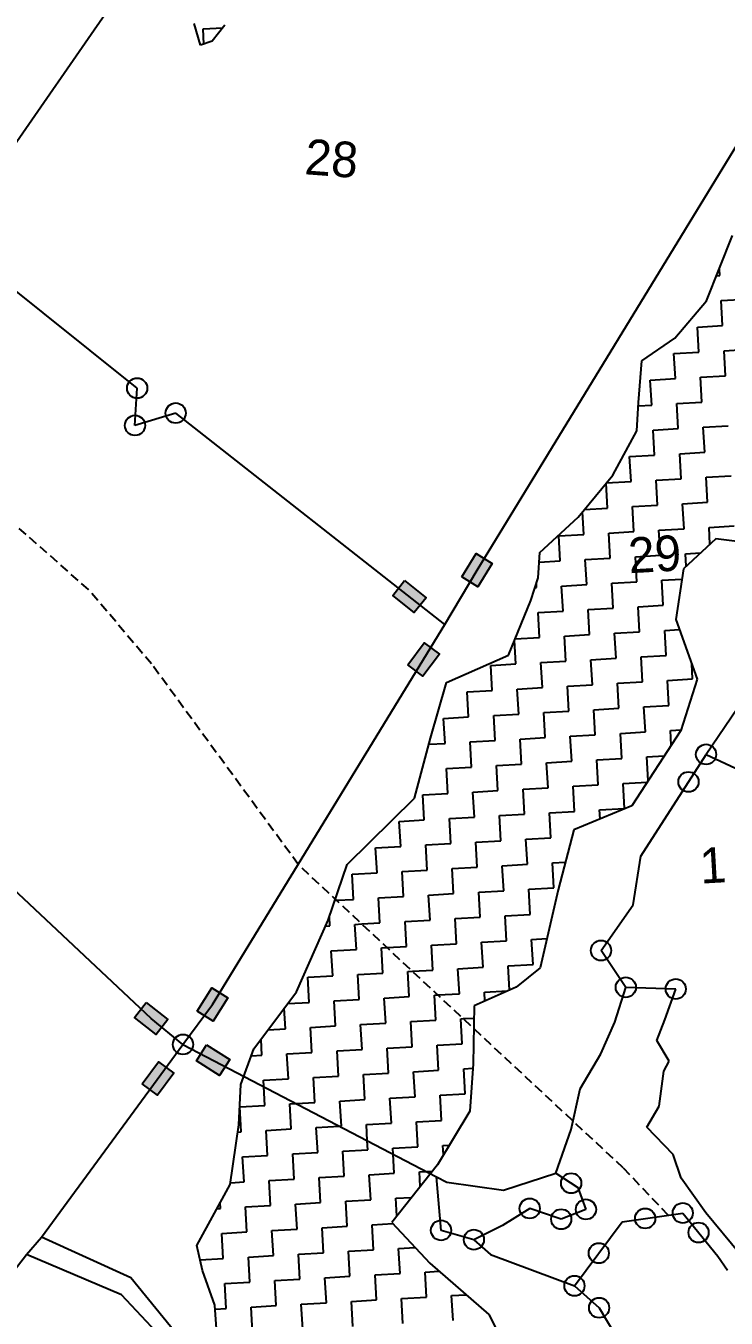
# Model space of a CAD drawing. Header units: metres. Extents: x 307586 to 310505, y 1912208 to 1914316.
# Drawn here: x 308985 to 309363, y 1912620 to 1913319 of the extents above; entities that cross this region are included whole.
import ezdxf

# ---------------------------------------------------------------- set-up
doc = ezdxf.new("R2010")
doc.units = ezdxf.units.M
doc.linetypes.add('DASHED', pattern=[0.75, 0.5, -0.25])
for name, color, linetype in [('LINE_FOOTPATH', 1, 'DASHED'), ('POLY_HATCH', 12, 'Continuous'), ('POLY_PARCEL', 6, 'Continuous'), ('POLY_ROAD', 30, 'Continuous'), ('TEXT_PARCEL', 7, 'Continuous')]:
    doc.layers.add(name, color=color, linetype=linetype)
doc.styles.add('TEXT_MAP', font='')
doc.styles.get('TEXT_MAP').set_extended_font_data('Kruti Dev 050')

msp = doc.modelspace()

# ---------------------------------------------------------------- hatches: boundary and pattern name
for points in [[(309236.74, 1913028.2), (309227.97, 1913033.56), (309220.23, 1913020.88), (309229, 1913015.52)], [(309194.52, 1913001.61), (309200.95, 1913009.62), (309189.37, 1913018.92), (309182.93, 1913010.91)], [(309208.18, 1912979.16), (309199.96, 1912985.32), (309191.05, 1912973.43), (309199.27, 1912967.26)], [(309093.81, 1912793.26), (309085.09, 1912798.7), (309077.22, 1912786.1), (309085.94, 1912780.66)], [(309055.03, 1912773.5), (309061.38, 1912781.59), (309049.69, 1912790.76), (309043.34, 1912782.67)], [(309089.33, 1912751.3), (309094.87, 1912759.96), (309082.35, 1912767.97), (309076.81, 1912759.31)], [(309064.56, 1912752.59), (309056.29, 1912758.7), (309047.47, 1912746.75), (309055.73, 1912740.64)]]:
    msp.add_hatch(color=256).paths.add_polyline_path(points)

# ---------------------------------------------------------------- linework, layer by layer
for points in [[(309220.23, 1913020.88), (309227.97, 1913033.56), (309236.74, 1913028.2), (309229, 1913015.52)], [(309189.37, 1913018.92), (309200.95, 1913009.62), (309194.52, 1913001.61), (309182.93, 1913010.91)], [(309191.05, 1912973.43), (309199.96, 1912985.32), (309208.18, 1912979.16), (309199.27, 1912967.26)], [(309077.22, 1912786.1), (309085.09, 1912798.7), (309093.81, 1912793.26), (309085.94, 1912780.66)], [(309049.69, 1912790.76), (309061.38, 1912781.59), (309055.03, 1912773.5), (309043.34, 1912782.67)], [(309082.35, 1912767.97), (309094.87, 1912759.96), (309089.33, 1912751.3), (309076.81, 1912759.31)], [(309047.47, 1912746.75), (309056.29, 1912758.7), (309064.56, 1912752.59), (309055.73, 1912740.64)]]:
    msp.add_lwpolyline(points, close=True)
for centre in [(309044.79, 1913122.96), (309065.64, 1913109.5), (309043.63, 1913102.84), (309352.28, 1912924.96), (309342.77, 1912910.09), (309295.51, 1912818.93), (309308.92, 1912799.01), (309335.91, 1912798.11), (309069.57, 1912768.15), (309279.39, 1912693.09), (309256.97, 1912679.47), (309287.37, 1912678.94), (309339.7, 1912676.99), (309209.05, 1912667.62), (309274.01, 1912673.62), (309319.38, 1912674.05), (309226.81, 1912662.57), (309348.23, 1912666.43), (309294.29, 1912655.29), (309281.15, 1912637.64), (309294.48, 1912625.76)]:
    msp.add_circle(centre, 5.45)
at = {"layer": 'LINE_FOOTPATH', "ltscale": 10}
for p, q in [((309018.52, 1913014.02), (308905.12, 1913114.44)), ((309052.6, 1912973.85), (309018.52, 1913014.02)), ((309131.84, 1912865.45), (309052.6, 1912973.85)), ((309175.95, 1912824.1), (309131.84, 1912865.45)), ((309307.49, 1912701.39), (309175.95, 1912824.1)), ((309331.85, 1912675.85), (309307.49, 1912701.39))]:
    msp.add_line(p, q, dxfattribs=at)
at = {"layer": 'POLY_HATCH'}
for p, q in [((309079.11, 1913308.36), (309075.69, 1913320.06)), ((309092.23, 1913319.18), (309085.4, 1913310.55)), ((309085.4, 1913310.55), (309079.11, 1913308.36)), ((309352.59, 1913170.2), (309366.6, 1913205.44)), ((309335.32, 1913149.99), (309352.59, 1913170.2)), ((309317.59, 1913137.77), (309335.32, 1913149.99)), ((309315.68, 1913115.23), (309317.59, 1913137.77)), ((309314.95, 1913099.97), (309315.68, 1913115.23)), ((309301.9, 1913076), (309314.95, 1913099.97)), ((309283.16, 1913053.3), (309301.9, 1913076)), ((309262.45, 1913034.04), (309283.16, 1913053.3)), ((309357.56, 1913041.55), (309340.06, 1913025.33)), ((309383.4, 1913038.23), (309357.56, 1913041.55)), ((309261.63, 1913020.38), (309262.45, 1913034.04)), ((309340.06, 1913025.33), (309336.03, 1912997.87)), ((309257.52, 1913008.13), (309261.63, 1913020.38)), ((309245.59, 1912978.62), (309257.52, 1913008.13)), ((309336.03, 1912997.87), (309347.49, 1912965.7)), ((309211.98, 1912963.88), (309245.59, 1912978.62)), ((309203.29, 1912933.75), (309211.98, 1912963.88)), ((309347.49, 1912965.7), (309338.66, 1912937.96)), ((309194.73, 1912901.22), (309203.29, 1912933.75)), ((309338.66, 1912937.96), (309312.15, 1912897.2)), ((309158.32, 1912865.5), (309194.73, 1912901.22)), ((309312.15, 1912897.2), (309280.84, 1912884.19)), ((309280.84, 1912884.19), (309272.29, 1912851.67)), ((309148.03, 1912835.28), (309158.32, 1912865.5)), ((309272.29, 1912851.67), (309262.68, 1912809.47)), ((309131.01, 1912796.66), (309148.03, 1912835.28)), ((309262.68, 1912809.47), (309249.65, 1912799.12)), ((309249.65, 1912799.12), (309226.99, 1912789.01)), ((309107.94, 1912765.71), (309131.01, 1912796.66)), ((309226.99, 1912789.01), (309226.38, 1912757.74)), ((309100.86, 1912746.41), (309107.94, 1912765.71)), ((309226.38, 1912757.74), (309224.65, 1912732.02)), ((309099.7, 1912724.72), (309100.86, 1912746.41)), ((309224.65, 1912732.02), (309207.08, 1912702.98)), ((309095.14, 1912692.42), (309099.7, 1912724.72)), ((309207.08, 1912702.98), (309182.42, 1912671.93)), ((309077, 1912659.35), (309095.14, 1912692.42)), ((309182.42, 1912671.93), (309202.92, 1912649.88)), ((309080.18, 1912645.92), (309077, 1912659.35)), ((309086.87, 1912627.08), (309080.18, 1912645.92)), ((309202.92, 1912649.88), (309234.96, 1912622.09)), ((309087.6, 1912614.31), (309086.87, 1912627.08)), ((309234.96, 1912622.09), (309247.61, 1912597.19))]:
    msp.add_line(p, q, dxfattribs=at)
at = {"layer": 'POLY_HATCH', "linetype": 'Continuous'}
for p, q in [((309080.42, 1913317.22), (309091.17, 1913317.84)), ((309080.89, 1913308.98), (309080.42, 1913317.22)), ((309357.98, 1913183.75), (309359.67, 1913183.85)), ((309359.67, 1913183.85), (309359.46, 1913187.48)), ((309360.44, 1913170.32), (309373.98, 1913171.09)), ((309361.22, 1913156.78), (309360.44, 1913170.32)), ((309347.68, 1913156), (309361.22, 1913156.78)), ((309348.46, 1913142.47), (309347.68, 1913156)), ((309334.92, 1913141.69), (309348.46, 1913142.47)), ((309335.7, 1913128.16), (309334.92, 1913141.69)), ((309361.99, 1913143.24), (309375.53, 1913144.02)), ((309362.77, 1913129.71), (309361.99, 1913143.24)), ((309322.16, 1913127.38), (309335.7, 1913128.16)), ((309322.94, 1913113.85), (309322.16, 1913127.38)), ((309349.24, 1913128.93), (309362.77, 1913129.71)), ((309350.01, 1913115.4), (309349.24, 1913128.93)), ((309315.59, 1913113.42), (309322.94, 1913113.85)), ((309336.48, 1913114.62), (309350.01, 1913115.4)), ((309337.25, 1913101.09), (309336.48, 1913114.62)), ((309323.72, 1913100.31), (309337.25, 1913101.09)), ((309324.49, 1913086.77), (309323.72, 1913100.31)), ((309350.79, 1913101.86), (309364.32, 1913102.64)), ((309351.56, 1913088.33), (309350.79, 1913101.86)), ((309310.96, 1913086), (309324.49, 1913086.77)), ((309311.73, 1913072.46), (309310.96, 1913086)), ((309338.03, 1913087.55), (309351.56, 1913088.33)), ((309338.8, 1913074.01), (309338.03, 1913087.55)), ((309298.97, 1913058.15), (309298.21, 1913071.53)), ((309298.34, 1913071.7), (309311.73, 1913072.46)), ((309325.27, 1913073.24), (309338.8, 1913074.01)), ((309326.04, 1913059.7), (309325.27, 1913073.24)), ((309352.34, 1913074.79), (309365.87, 1913075.57)), ((309353.11, 1913061.26), (309352.34, 1913074.79)), ((309286.58, 1913057.44), (309298.97, 1913058.15)), ((309312.51, 1913058.93), (309326.04, 1913059.7)), ((309313.28, 1913045.39), (309312.51, 1913058.93)), ((309339.58, 1913060.48), (309353.11, 1913061.26)), ((309340.36, 1913046.94), (309339.58, 1913060.48)), ((309286.21, 1913043.84), (309285.51, 1913056.14)), ((309272.68, 1913043.06), (309286.21, 1913043.84)), ((309299.75, 1913044.62), (309313.28, 1913045.39)), ((309300.52, 1913031.08), (309299.75, 1913044.62)), ((309326.82, 1913046.17), (309340.36, 1913046.94)), ((309327.6, 1913032.63), (309326.82, 1913046.17)), ((309353.89, 1913047.72), (309367.43, 1913048.5)), ((309354.41, 1913038.63), (309353.89, 1913047.72)), ((309273.45, 1913029.53), (309272.68, 1913043.06)), ((309262.14, 1913028.88), (309273.45, 1913029.53)), ((309286.99, 1913030.3), (309300.52, 1913031.08)), ((309287.76, 1913016.77), (309286.99, 1913030.3)), ((309314.06, 1913031.86), (309327.6, 1913032.63)), ((309314.84, 1913018.32), (309314.06, 1913031.86)), ((309341.13, 1913033.41), (309349.28, 1913033.87)), ((309341.52, 1913026.68), (309341.13, 1913033.41)), ((309260.69, 1913015.22), (309260.58, 1913017.24)), ((309274.23, 1913015.99), (309287.76, 1913016.77)), ((309275, 1913002.46), (309274.23, 1913015.99)), ((309301.3, 1913017.54), (309314.84, 1913018.32)), ((309302.08, 1913004.01), (309301.3, 1913017.54)), ((309328.37, 1913019.1), (309339.24, 1913019.72)), ((309329.15, 1913005.56), (309328.37, 1913019.1)), ((309259.88, 1913015.17), (309260.69, 1913015.22)), ((309261.47, 1913001.68), (309275, 1913002.46)), ((309262.25, 1912988.15), (309261.47, 1913001.68)), ((309288.54, 1913003.23), (309302.08, 1913004.01)), ((309289.32, 1912989.7), (309288.54, 1913003.23)), ((309315.61, 1913004.78), (309329.15, 1913005.56)), ((309316.39, 1912991.25), (309315.61, 1913004.78)), ((309249.14, 1912987.39), (309262.25, 1912988.15)), ((309275.78, 1912988.92), (309289.32, 1912989.7)), ((309276.56, 1912975.39), (309275.78, 1912988.92)), ((309302.85, 1912990.47), (309316.39, 1912991.25)), ((309303.63, 1912976.94), (309302.85, 1912990.47)), ((309329.92, 1912992.03), (309337.95, 1912992.49)), ((309330.7, 1912978.49), (309329.92, 1912992.03)), ((309249.49, 1912973.83), (309248.76, 1912986.46)), ((309235.95, 1912973.06), (309249.49, 1912973.83)), ((309263.02, 1912974.61), (309276.56, 1912975.39)), ((309263.8, 1912961.07), (309263.02, 1912974.61)), ((309290.09, 1912976.16), (309303.63, 1912976.94)), ((309290.87, 1912962.63), (309290.09, 1912976.16)), ((309317.16, 1912977.71), (309330.7, 1912978.49)), ((309317.94, 1912964.18), (309317.16, 1912977.71)), ((309345.01, 1912965.73), (309344.54, 1912973.98)), ((309236.73, 1912959.52), (309235.95, 1912973.06)), ((309250.26, 1912960.3), (309263.8, 1912961.07)), ((309251.04, 1912946.76), (309250.26, 1912960.3)), ((309277.33, 1912961.85), (309290.87, 1912962.63)), ((309278.11, 1912948.31), (309277.33, 1912961.85)), ((309304.4, 1912963.4), (309317.94, 1912964.18)), ((309305.18, 1912949.87), (309304.4, 1912963.4)), ((309331.48, 1912964.95), (309345.01, 1912965.73)), ((309332.25, 1912951.42), (309331.48, 1912964.95)), ((309223.19, 1912958.75), (309236.73, 1912959.52)), ((309223.97, 1912945.21), (309223.19, 1912958.75)), ((309237.5, 1912945.99), (309251.04, 1912946.76)), ((309238.28, 1912932.45), (309237.5, 1912945.99)), ((309264.57, 1912947.54), (309278.11, 1912948.31)), ((309265.35, 1912934), (309264.57, 1912947.54)), ((309291.64, 1912949.09), (309305.18, 1912949.87)), ((309292.42, 1912935.56), (309291.64, 1912949.09)), ((309318.72, 1912950.64), (309332.25, 1912951.42)), ((309319.49, 1912937.11), (309318.72, 1912950.64)), ((309210.43, 1912944.44), (309223.97, 1912945.21)), ((309211.21, 1912930.9), (309210.43, 1912944.44)), ((309224.74, 1912931.68), (309238.28, 1912932.45)), ((309225.52, 1912918.14), (309224.74, 1912931.68)), ((309251.81, 1912933.23), (309265.35, 1912934)), ((309252.59, 1912919.69), (309251.81, 1912933.23)), ((309278.88, 1912934.78), (309292.42, 1912935.56)), ((309279.66, 1912921.24), (309278.88, 1912934.78)), ((309305.96, 1912936.33), (309319.49, 1912937.11)), ((309306.73, 1912922.8), (309305.96, 1912936.33)), ((309333.03, 1912937.88), (309338.74, 1912938.21)), ((309333.48, 1912929.99), (309333.03, 1912937.88)), ((309202.41, 1912930.4), (309211.21, 1912930.9)), ((309211.98, 1912917.36), (309225.52, 1912918.14)), ((309239.05, 1912918.92), (309252.59, 1912919.69)), ((309239.83, 1912905.38), (309239.05, 1912918.92)), ((309266.12, 1912920.47), (309279.66, 1912921.24)), ((309266.9, 1912906.93), (309266.12, 1912920.47)), ((309293.2, 1912922.02), (309306.73, 1912922.8)), ((309293.97, 1912908.48), (309293.2, 1912922.02)), ((309320.27, 1912923.57), (309329.65, 1912924.11)), ((309321, 1912910.81), (309320.27, 1912923.57)), ((309212.76, 1912903.83), (309211.98, 1912917.36)), ((309199.22, 1912903.05), (309212.76, 1912903.83)), ((309226.29, 1912904.6), (309239.83, 1912905.38)), ((309227.07, 1912891.07), (309226.29, 1912904.6)), ((309253.37, 1912906.16), (309266.9, 1912906.93)), ((309254.14, 1912892.62), (309253.37, 1912906.16)), ((309280.44, 1912907.71), (309293.97, 1912908.48)), ((309281.21, 1912894.17), (309280.44, 1912907.71)), ((309307.51, 1912909.26), (309320.48, 1912910)), ((309308.28, 1912895.72), (309307.51, 1912909.26)), ((309200, 1912889.52), (309199.22, 1912903.05)), ((309213.53, 1912890.29), (309227.07, 1912891.07)), ((309214.31, 1912876.76), (309213.53, 1912890.29)), ((309240.61, 1912891.84), (309254.14, 1912892.62)), ((309241.38, 1912878.31), (309240.61, 1912891.84)), ((309267.68, 1912893.4), (309281.21, 1912894.17)), ((309268.45, 1912879.86), (309267.68, 1912893.4)), ((309294.75, 1912894.95), (309308.28, 1912895.72)), ((309295.03, 1912890.09), (309294.75, 1912894.95)), ((309186.46, 1912888.74), (309200, 1912889.52)), ((309187.24, 1912875.21), (309186.46, 1912888.74)), ((309200.77, 1912875.98), (309214.31, 1912876.76)), ((309201.55, 1912862.45), (309200.77, 1912875.98)), ((309227.85, 1912877.53), (309241.38, 1912878.31)), ((309228.62, 1912864), (309227.85, 1912877.53)), ((309254.92, 1912879.08), (309268.45, 1912879.86)), ((309255.69, 1912865.55), (309254.92, 1912879.08)), ((309173.7, 1912874.43), (309187.24, 1912875.21)), ((309174.48, 1912860.89), (309173.7, 1912874.43)), ((309188.01, 1912861.67), (309201.55, 1912862.45)), ((309215.09, 1912863.22), (309228.62, 1912864)), ((309215.86, 1912849.69), (309215.09, 1912863.22)), ((309242.16, 1912864.77), (309255.69, 1912865.55)), ((309242.93, 1912851.24), (309242.16, 1912864.77)), ((309269.23, 1912866.33), (309276.25, 1912866.73)), ((309270, 1912852.79), (309269.23, 1912866.33)), ((309160.94, 1912860.12), (309174.48, 1912860.89)), ((309161.72, 1912846.58), (309160.94, 1912860.12)), ((309188.79, 1912848.13), (309188.01, 1912861.67)), ((309175.26, 1912847.36), (309188.79, 1912848.13)), ((309202.33, 1912848.91), (309215.86, 1912849.69)), ((309203.1, 1912835.37), (309202.33, 1912848.91)), ((309229.4, 1912850.46), (309242.93, 1912851.24)), ((309230.17, 1912836.93), (309229.4, 1912850.46)), ((309256.47, 1912852.01), (309270, 1912852.79)), ((309257.24, 1912838.48), (309256.47, 1912852.01)), ((309151.68, 1912846.01), (309152.53, 1912846.06)), ((309152.53, 1912846.06), (309161.72, 1912846.58)), ((309176.03, 1912833.82), (309175.26, 1912847.36)), ((309148.96, 1912832.27), (309148.68, 1912837.19)), ((309166.18, 1912833.26), (309176.03, 1912833.82)), ((309189.57, 1912834.6), (309203.1, 1912835.37)), ((309190.34, 1912821.06), (309189.57, 1912834.6)), ((309216.64, 1912836.15), (309230.17, 1912836.93)), ((309217.41, 1912822.61), (309216.64, 1912836.15)), ((309243.71, 1912837.7), (309257.24, 1912838.48)), ((309244.49, 1912824.17), (309243.71, 1912837.7)), ((309146.64, 1912832.14), (309148.96, 1912832.27)), ((309162.5, 1912833.05), (309166.18, 1912833.26)), ((309163.27, 1912819.51), (309162.5, 1912833.05)), ((309176.81, 1912820.29), (309179.85, 1912820.46)), ((309177.58, 1912806.75), (309176.81, 1912820.29)), ((309179.85, 1912820.46), (309190.34, 1912821.06)), ((309203.88, 1912821.84), (309217.41, 1912822.61)), ((309204.65, 1912808.3), (309203.88, 1912821.84)), ((309230.95, 1912823.39), (309244.49, 1912824.17)), ((309231.73, 1912809.86), (309230.95, 1912823.39)), ((309258.02, 1912824.94), (309266.31, 1912825.42)), ((309258.8, 1912811.41), (309258.02, 1912824.94)), ((309149.74, 1912818.74), (309163.27, 1912819.51)), ((309150.51, 1912805.2), (309149.74, 1912818.74)), ((309164.05, 1912805.98), (309177.58, 1912806.75)), ((309164.82, 1912792.44), (309164.05, 1912805.98)), ((309191.12, 1912807.53), (309193.57, 1912807.67)), ((309191.89, 1912793.99), (309191.12, 1912807.53)), ((309193.57, 1912807.67), (309204.65, 1912808.3)), ((309218.19, 1912809.08), (309231.73, 1912809.86)), ((309218.97, 1912795.54), (309218.19, 1912809.08)), ((309245.26, 1912810.63), (309258.8, 1912811.41)), ((309246.01, 1912797.49), (309245.26, 1912810.63)), ((309136.98, 1912804.42), (309150.51, 1912805.2)), ((309137.75, 1912790.89), (309136.98, 1912804.42)), ((309151.29, 1912791.66), (309164.82, 1912792.44)), ((309178.36, 1912793.22), (309191.89, 1912793.99)), ((309179.13, 1912779.68), (309178.36, 1912793.22)), ((309205.43, 1912794.77), (309207.28, 1912794.87)), ((309206.21, 1912781.23), (309205.43, 1912794.77)), ((309207.28, 1912794.87), (309218.97, 1912795.54)), ((309232.5, 1912796.32), (309244.99, 1912797.04)), ((309232.77, 1912791.59), (309232.5, 1912796.32)), ((309124.99, 1912776.58), (309124.35, 1912787.73)), ((309126.21, 1912790.23), (309137.75, 1912790.89)), ((309152.06, 1912778.13), (309151.29, 1912791.66)), ((309138.53, 1912777.35), (309152.06, 1912778.13)), ((309165.6, 1912778.9), (309179.13, 1912779.68)), ((309166.38, 1912765.37), (309165.6, 1912778.9)), ((309192.67, 1912780.46), (309206.21, 1912781.23)), ((309193.45, 1912766.92), (309192.67, 1912780.46)), ((309219.74, 1912782.01), (309221, 1912782.08)), ((309220.52, 1912768.47), (309219.74, 1912782.01)), ((309221, 1912782.08), (309226.87, 1912782.42)), ((309115.64, 1912776.04), (309124.99, 1912776.58)), ((309139.3, 1912763.82), (309138.53, 1912777.35)), ((309112.23, 1912762.27), (309111.74, 1912770.81)), ((309152.84, 1912764.59), (309166.38, 1912765.37)), ((309153.62, 1912751.06), (309152.84, 1912764.59)), ((309179.91, 1912766.14), (309193.45, 1912766.92)), ((309180.69, 1912752.61), (309179.91, 1912766.14)), ((309206.98, 1912767.7), (309220.52, 1912768.47)), ((309207.76, 1912754.16), (309206.98, 1912767.7)), ((309106.56, 1912761.94), (309112.23, 1912762.27)), ((309125.77, 1912763.04), (309139.3, 1912763.82)), ((309126.54, 1912749.51), (309125.77, 1912763.04)), ((309140.08, 1912750.28), (309153.62, 1912751.06)), ((309140.86, 1912736.75), (309140.08, 1912750.28)), ((309167.15, 1912751.83), (309180.69, 1912752.61)), ((309167.93, 1912738.3), (309167.15, 1912751.83)), ((309194.22, 1912753.38), (309207.76, 1912754.16)), ((309195, 1912739.85), (309194.22, 1912753.38)), ((309221.29, 1912754.94), (309226.21, 1912755.22)), ((309222.07, 1912741.4), (309221.29, 1912754.94)), ((309113.01, 1912748.73), (309126.54, 1912749.51)), ((309113.2, 1912745.33), (309113.01, 1912748.73)), ((309113.78, 1912735.19), (309113.2, 1912745.33)), ((309127.32, 1912735.97), (309130.72, 1912736.16)), ((309128.1, 1912722.43), (309127.32, 1912735.97)), ((309130.72, 1912736.16), (309140.86, 1912736.75)), ((309154.39, 1912737.52), (309167.93, 1912738.3)), ((309155.17, 1912723.99), (309154.39, 1912737.52)), ((309181.46, 1912739.07), (309195, 1912739.85)), ((309182.24, 1912725.54), (309181.46, 1912739.07)), ((309208.53, 1912740.63), (309222.07, 1912741.4)), ((309209.31, 1912727.09), (309208.53, 1912740.63)), ((309100.25, 1912734.42), (309113.78, 1912735.19)), ((309101.03, 1912720.88), (309100.25, 1912734.42)), ((309114.56, 1912721.66), (309128.1, 1912722.43)), ((309141.63, 1912723.21), (309154.12, 1912723.93)), ((309142.41, 1912709.67), (309141.63, 1912723.21)), ((309154.12, 1912723.93), (309155.17, 1912723.99)), ((309168.7, 1912724.76), (309182.24, 1912725.54)), ((309169.2, 1912716.04), (309168.7, 1912724.76)), ((309195.77, 1912726.31), (309209.31, 1912727.09)), ((309196.55, 1912712.78), (309195.77, 1912726.31)), ((309099.14, 1912720.77), (309101.03, 1912720.88)), ((309115.34, 1912708.12), (309114.56, 1912721.66)), ((309169.48, 1912711.23), (309169.2, 1912716.04)), ((309101.8, 1912707.35), (309115.34, 1912708.12)), ((309128.87, 1912708.9), (309142.41, 1912709.67)), ((309129.65, 1912695.36), (309128.87, 1912708.9)), ((309155.94, 1912710.45), (309169.48, 1912711.23)), ((309156.72, 1912696.91), (309155.94, 1912710.45)), ((309183.01, 1912712), (309196.55, 1912712.78)), ((309183.2, 1912708.72), (309183.01, 1912712)), ((309183.79, 1912698.47), (309183.2, 1912708.72)), ((309210.09, 1912713.55), (309213.6, 1912713.76)), ((309210.38, 1912708.43), (309210.09, 1912713.55)), ((309102.58, 1912693.81), (309101.8, 1912707.35)), ((309116.11, 1912694.59), (309129.65, 1912695.36)), ((309116.89, 1912681.05), (309116.11, 1912694.59)), ((309143.18, 1912696.14), (309156.72, 1912696.91)), ((309143.96, 1912682.6), (309143.18, 1912696.14)), ((309170.25, 1912697.69), (309183.79, 1912698.47)), ((309171.03, 1912684.16), (309170.25, 1912697.69)), ((309197.33, 1912699.24), (309200.93, 1912699.45)), ((309197.78, 1912691.27), (309197.33, 1912699.24)), ((309200.93, 1912699.45), (309204.44, 1912699.65)), ((309095.28, 1912693.39), (309102.58, 1912693.81)), ((309089.82, 1912679.5), (309089.65, 1912682.41)), ((309103.35, 1912680.28), (309116.89, 1912681.05)), ((309104.13, 1912666.74), (309103.35, 1912680.28)), ((309130.42, 1912681.83), (309143.96, 1912682.6)), ((309131.2, 1912668.29), (309130.42, 1912681.83)), ((309157.5, 1912683.38), (309171.03, 1912684.16)), ((309158.27, 1912669.84), (309157.5, 1912683.38)), ((309184.57, 1912684.93), (309193.14, 1912685.42)), ((309185.12, 1912675.33), (309184.57, 1912684.93)), ((309087.99, 1912679.4), (309089.82, 1912679.5)), ((309090.59, 1912665.96), (309104.13, 1912666.74)), ((309117.66, 1912667.52), (309131.2, 1912668.29)), ((309118.44, 1912653.98), (309117.66, 1912667.52)), ((309144.74, 1912669.07), (309158.27, 1912669.84)), ((309145.51, 1912655.53), (309144.74, 1912669.07)), ((309171.81, 1912670.62), (309183.04, 1912671.26)), ((309172.58, 1912657.08), (309171.81, 1912670.62)), ((309091.37, 1912652.43), (309090.59, 1912665.96)), ((309078.81, 1912651.71), (309091.37, 1912652.43)), ((309104.9, 1912653.2), (309118.44, 1912653.98)), ((309105.68, 1912639.67), (309104.9, 1912653.2)), ((309131.98, 1912654.76), (309145.51, 1912655.53)), ((309132.75, 1912641.22), (309131.98, 1912654.76)), ((309159.05, 1912656.31), (309172.58, 1912657.08)), ((309159.82, 1912642.77), (309159.05, 1912656.31)), ((309186.12, 1912657.86), (309195.03, 1912658.37)), ((309186.89, 1912644.32), (309186.12, 1912657.86)), ((309200.43, 1912645.1), (309207.93, 1912645.53)), ((309092.14, 1912638.89), (309105.68, 1912639.67)), ((309092.92, 1912625.36), (309092.14, 1912638.89)), ((309119.22, 1912640.44), (309132.75, 1912641.22)), ((309119.99, 1912626.91), (309119.22, 1912640.44)), ((309146.29, 1912642), (309159.82, 1912642.77)), ((309147.06, 1912628.46), (309146.29, 1912642)), ((309173.36, 1912643.55), (309186.89, 1912644.32)), ((309174.13, 1912630.01), (309173.36, 1912643.55)), ((309201.21, 1912631.56), (309200.43, 1912645.1)), ((309187.67, 1912630.79), (309201.21, 1912631.56)), ((309214.74, 1912632.34), (309222.62, 1912632.79)), ((309215.52, 1912618.8), (309214.74, 1912632.34)), ((309086.98, 1912625.02), (309092.92, 1912625.36)), ((309106.46, 1912626.13), (309119.99, 1912626.91)), ((309107.23, 1912612.6), (309106.46, 1912626.13)), ((309133.53, 1912627.68), (309147.06, 1912628.46)), ((309134.3, 1912614.15), (309133.53, 1912627.68)), ((309160.6, 1912629.24), (309174.13, 1912630.01)), ((309161.37, 1912615.7), (309160.6, 1912629.24)), ((309188.45, 1912617.25), (309187.67, 1912630.79))]:
    msp.add_line(p, q, dxfattribs=at)
at = {"layer": 'POLY_PARCEL'}
for p, q in [((308953.17, 1913218.4), (309065.19, 1913379.51)), ((309228.49, 1913024.54), (309384.64, 1913280.2)), ((309044.79, 1913122.96), (308942.95, 1913204.61)), ((309043.63, 1913102.84), (309044.79, 1913122.96)), ((309065.64, 1913109.5), (309043.63, 1913102.84)), ((309211.16, 1912995.17), (309065.64, 1913109.5)), ((309211.16, 1912995.17), (309228.49, 1913024.54)), ((309085.51, 1912789.68), (309211.16, 1912995.17)), ((309386.52, 1912975.45), (309352.28, 1912924.96)), ((309052.36, 1912782.13), (308884.25, 1912940.01)), ((309317.08, 1912869.92), (309352.28, 1912924.96)), ((309352.28, 1912924.96), (309373.25, 1912915.15)), ((309312.87, 1912843.58), (309317.08, 1912869.92)), ((309295.51, 1912818.93), (309312.87, 1912843.58)), ((309308.92, 1912799.01), (309295.51, 1912818.93)), ((309303.04, 1912780.21), (309308.92, 1912799.01)), ((309335.91, 1912798.11), (309308.92, 1912799.01)), ((309329.93, 1912781.45), (309335.91, 1912798.11)), ((309069.57, 1912768.15), (309085.51, 1912789.68)), ((309069.57, 1912768.15), (309052.36, 1912782.13)), ((309295.45, 1912763.06), (309303.04, 1912780.21)), ((309325.67, 1912770.2), (309329.93, 1912781.45)), ((308993.08, 1912663.87), (309069.57, 1912768.15)), ((309069.57, 1912768.15), (309206.59, 1912696.49)), ((309332.43, 1912759.16), (309325.67, 1912770.2)), ((309284.3, 1912744.07), (309295.45, 1912763.06)), ((309329.48, 1912753.69), (309332.43, 1912759.16)), ((309326.89, 1912734.79), (309329.48, 1912753.69)), ((309279.43, 1912722.17), (309284.3, 1912744.07)), ((309320.2, 1912723.39), (309326.89, 1912734.79)), ((309271.06, 1912698.49), (309279.43, 1912722.17)), ((309334.5, 1912708.71), (309320.2, 1912723.39)), ((309338.91, 1912695.92), (309334.5, 1912708.71)), ((309209.05, 1912667.62), (309206.59, 1912696.49)), ((309206.59, 1912696.49), (309212.12, 1912693.59)), ((309242.74, 1912689.28), (309271.06, 1912698.49)), ((309271.06, 1912698.49), (309282.89, 1912690.82)), ((309352.23, 1912677.1), (309338.91, 1912695.92)), ((309212.12, 1912693.59), (309242.74, 1912689.28)), ((309282.89, 1912690.82), (309287.37, 1912678.94)), ((309256.97, 1912679.47), (309242.31, 1912670.28)), ((309274.01, 1912673.62), (309256.97, 1912679.47)), ((309287.37, 1912678.94), (309274.01, 1912673.62)), ((309306.92, 1912672.25), (309339.7, 1912676.99)), ((309339.7, 1912676.99), (309358.59, 1912653.6)), ((309370.34, 1912655.09), (309352.23, 1912677.1)), ((309226.81, 1912662.57), (309209.05, 1912667.62)), ((309242.31, 1912670.28), (309226.81, 1912662.57)), ((309281.15, 1912637.64), (309306.92, 1912672.25)), ((308985.01, 1912654.54), (308993.08, 1912663.87)), ((309226.81, 1912662.57), (309235.7, 1912654.61)), ((308871.88, 1912508.75), (308985.01, 1912654.54)), ((309235.7, 1912654.61), (309281.15, 1912637.64)), ((309358.59, 1912653.6), (309363.91, 1912646.06)), ((309281.15, 1912637.64), (309294.48, 1912625.76)), ((309294.48, 1912625.76), (309313.43, 1912594.22))]:
    msp.add_line(p, q, dxfattribs=at)
at = {"layer": 'POLY_ROAD'}
for p, q in [((309041.4, 1912641.89), (308993.08, 1912663.87)), ((309036.42, 1912632.73), (308985.01, 1912654.54)), ((309080.03, 1912594.59), (309041.4, 1912641.89)), ((309082.88, 1912583.24), (309036.42, 1912632.73))]:
    msp.add_line(p, q, dxfattribs=at)

# ---------------------------------------------------------------- texts
at = {"layer": 'TEXT_PARCEL', "style": 'TEXT_MAP'}
for s, height, rotation, p in [('28', 19.216, 355.74623, (309134.93, 1913238.67)), ('29', 19.216, 3.28087, (309310.78, 1913022.86)), ('1', 19.22, 3.28087, (309349.41, 1912855.07))]:
    msp.add_text(s, height=height, rotation=rotation, dxfattribs=at).set_placement(p)

doc.saveas('drawing.dxf')
